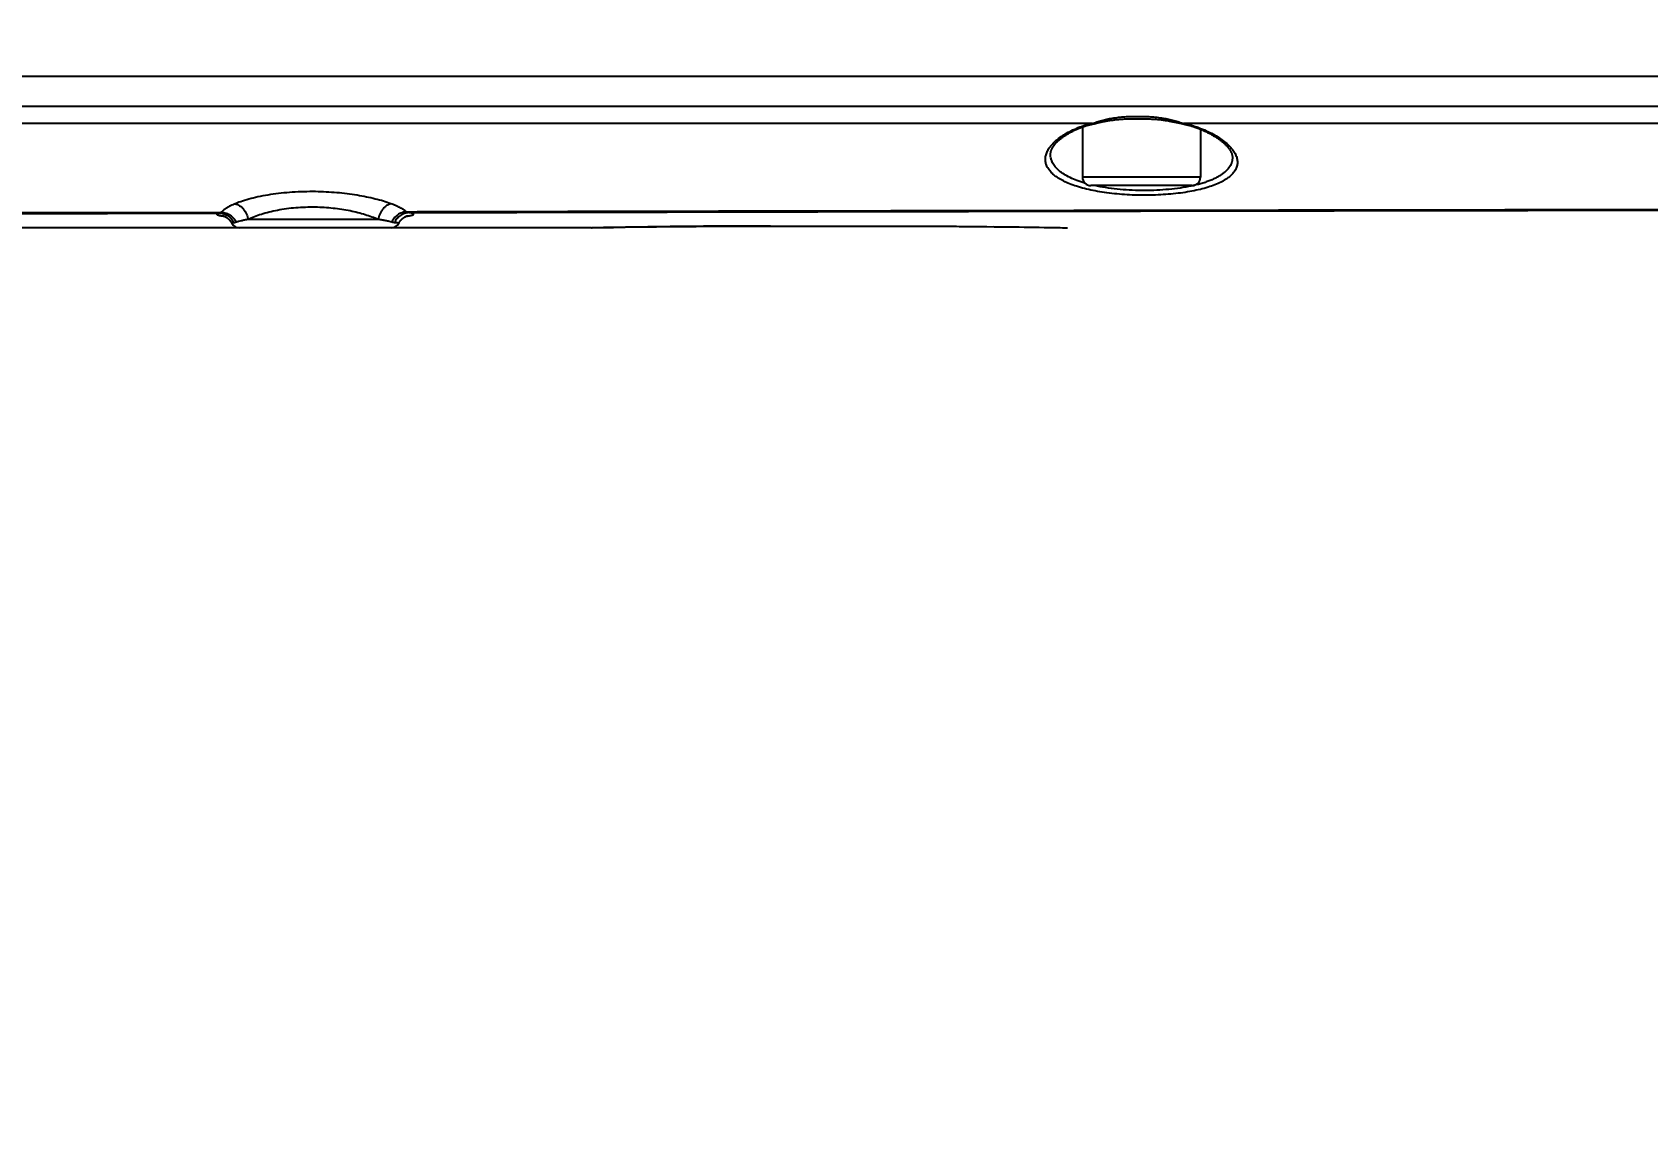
# Model space of a CAD drawing. Header units: millimetres. Extents: x 5828 to 6704, y 123 to 421.
# Drawn here: x 6527.864 to 6532.654, y 208.548 to 211.772 of the extents above; entities that cross this region are included whole.
import ezdxf

# ---------------------------------------------------------------- set-up
doc = ezdxf.new("R2010")
doc.units = ezdxf.units.MM
for name, color, linetype in [('外形图', 7, 'Continuous'), ('尺寸标注', 7, 'Continuous'), ('运动范围', 7, 'Continuous')]:
    doc.layers.add(name, color=color, linetype=linetype)
doc.styles.add('微软雅黑', font='msyh.ttc', dxfattribs={"height": 1.5})
doc.dimstyles.new('尺寸标注_1_20比例', dxfattribs={"dimtxt": 1.5, "dimasz": 1.25, "dimexe": 0.5, "dimexo": 0.4, "dimgap": 0.5, "dimtad": 1, "dimdec": 1, "dimlfac": 20, "dimdsep": 46, "dimtxsty": '微软雅黑', "dimcen": 0.09, "dimadec": 0, "dimazin": 0, "dimtp": 0.01, "dimtm": 0.01, "dimtfac": 1, "dimtdec": 1, "dimtofl": 0, "dimtmove": 0, "dimatfit": 3, "dimfxl": 1, "dimtolj": 1, "dimarcsym": 0})

# ---------------------------------------------------------------- blocks, each defined once
blk = doc.blocks.new('*D1146')
at = {"layer": 'Defpoints', "color": 0}
for p in [(6488.2514, 214.3423), (6559.4529, 214.3423), (6635.7237, 214.3423), (6618.6004, 203.913), (6564.9841, 201.5194)]:
    blk.add_point(p, dxfattribs=at)
at = {"layer": '尺寸标注', "color": 0, "lineweight": -2}
blk.add_arc((6559.4529, 214.3423), 13.965, 185.13022, 344.86978, dxfattribs=at)
at = {"layer": '尺寸标注', "color": 0}
for points in [[(6545.7519, 213.1029), (6545.3356, 213.0842), (6545.4878, 214.3423)], [(6573.1371, 210.6519), (6572.7305, 210.7426), (6573.2057, 211.9173)]]:
    blk.add_solid(points, dxfattribs=at)
at = {"layer": '尺寸标注', "color": 0, "insert": (6555.4094, 202.3101), "char_height": 1.5, "attachment_point": 5, "rotation": 341.4248, "style": '微软雅黑'}
blk.add_mtext('\\A1;{\\fAlibaba PuHuiTi 3.0 55 Regular|b0|i0|c134|p18;+\\A1;170%%d}', dxfattribs=at)

msp = doc.modelspace()

# ---------------------------------------------------------------- linework, layer by layer
at = {"layer": '外形图', "linetype": 'ByBlock'}
for p, q in [((6525.2438, 211.6423), (6539.6504, 211.6423)), ((6531.2462, 211.5069), (6531.2513, 211.5059)), ((6531.2513, 211.5059), (6531.2562, 211.5048)), ((6531.2562, 211.5048), (6531.271, 211.5015)), ((6531.271, 211.5015), (6531.2782, 211.5)), ((6530.9779, 211.4915), (6530.9779, 211.3423)), ((6531.3279, 211.4846), (6531.3279, 211.3423)), ((6531.3279, 211.3423), (6530.9779, 211.3423)), ((6531.3029, 211.3173), (6531.0029, 211.3173)), ((6527.455, 211.2333), (6528.4178, 211.2358)), ((6527.4587, 211.2364), (6528.4248, 211.2388)), ((6528.8891, 211.2169), (6528.5041, 211.2169)), ((6528.4774, 211.1923), (6527.455, 211.1923)), ((6528.9283, 211.1923), (6528.4774, 211.1923)), ((6529.5219, 211.1923), (6528.9283, 211.1923)), ((6529.5219, 211.1923), (6529.524, 211.1923)), ((6529.5242, 211.1923), (6529.5871, 211.1934)), ((6529.585, 211.1934), (6529.6218, 211.194)), ((6529.6075, 211.1938), (6529.68, 211.1948)), ((6529.68, 211.1948), (6529.7147, 211.1953)), ((6529.7147, 211.1953), (6529.747, 211.1956)), ((6529.7406, 211.1956), (6529.7963, 211.1961)), ((6529.7963, 211.1961), (6529.8327, 211.1964)), ((6529.8327, 211.1964), (6529.8649, 211.1967)), ((6529.8649, 211.1967), (6529.9034, 211.1969)), ((6529.9034, 211.1969), (6529.9372, 211.1971)), ((6529.9372, 211.1971), (6529.9717, 211.1972)), ((6529.9717, 211.1972), (6530.0065, 211.1973)), ((6530.0065, 211.1973), (6530.0413, 211.1973)), ((6530.0413, 211.1973), (6530.4086, 211.1973)), ((6530.4086, 211.1973), (6530.4434, 211.1973)), ((6530.4434, 211.1973), (6530.4783, 211.1972)), ((6530.4783, 211.1972), (6530.5128, 211.1971)), ((6530.5128, 211.1971), (6530.5468, 211.1969)), ((6530.5467, 211.1969), (6530.5853, 211.1967)), ((6530.5799, 211.1967), (6530.6124, 211.1965)), ((6530.6124, 211.1965), (6530.6493, 211.1962)), ((6530.644, 211.1963), (6530.6797, 211.1959)), ((6530.6746, 211.196), (6530.6776, 211.196)), ((6530.6797, 211.1959), (6530.7182, 211.1955)), ((6530.7151, 211.1956), (6530.75, 211.1952)), ((6530.7456, 211.1952), (6530.7799, 211.1948)), ((6530.7757, 211.1948), (6530.811, 211.1943)), ((6530.811, 211.1943), (6530.8423, 211.1939)), ((6530.8423, 211.1939), (6530.8946, 211.193)), ((6530.9122, 211.1927), (6530.9315, 211.1923)), ((6530.9317, 211.1923), (6530.9339, 211.1923))]:
    msp.add_line(p, q, dxfattribs=at)
for points in [[(6530.9711, 211.4889), (6530.9724, 211.4894), (6530.9739, 211.49), (6530.9754, 211.4906), (6530.9769, 211.4911), (6530.9785, 211.4917), (6530.9801, 211.4923), (6530.9818, 211.4928), (6530.9835, 211.4934), (6530.9853, 211.494), (6530.9871, 211.4945), (6530.989, 211.4951), (6530.9909, 211.4956), (6530.9928, 211.4962), (6530.9948, 211.4968), (6530.9969, 211.4973), (6530.999, 211.4979), (6531.0011, 211.4984), (6531.0033, 211.4989), (6531.0055, 211.4995), (6531.0078, 211.5)], [(6531.0078, 211.5), (6531.0124, 211.501), (6531.027, 211.5043)], [(6531.027, 211.5043), (6531.0319, 211.5054), (6531.0344, 211.506), (6531.0368, 211.5065), (6531.0393, 211.507), (6531.0419, 211.5075), (6531.0445, 211.508), (6531.0471, 211.5086), (6531.0499, 211.509), (6531.0526, 211.5095), (6531.0555, 211.51), (6531.0583, 211.5105), (6531.0613, 211.5109), (6531.0643, 211.5114), (6531.0675, 211.5118), (6531.0707, 211.5122), (6531.0741, 211.5126), (6531.0776, 211.513), (6531.0814, 211.5133), (6531.0853, 211.5137), (6531.0894, 211.514), (6531.0938, 211.5143), (6531.0982, 211.5146), (6531.1029, 211.5149), (6531.1077, 211.5151), (6531.1128, 211.5153), (6531.118, 211.5155), (6531.1235, 211.5156), (6531.1291, 211.5157), (6531.1349, 211.5158), (6531.1406, 211.5158), (6531.1464, 211.5158), (6531.152, 211.5157), (6531.1576, 211.5157), (6531.1631, 211.5155), (6531.1683, 211.5154), (6531.1734, 211.5152), (6531.1783, 211.515), (6531.183, 211.5148), (6531.1875, 211.5145), (6531.1919, 211.5143), (6531.1961, 211.5139), (6531.2002, 211.5136), (6531.204, 211.5133), (6531.2078, 211.5129), (6531.2113, 211.5125), (6531.2148, 211.5121), (6531.218, 211.5117), (6531.2212, 211.5112), (6531.2242, 211.5108), (6531.2271, 211.5104), (6531.23, 211.5099), (6531.2329, 211.5094), (6531.2356, 211.5089), (6531.2384, 211.5084), (6531.241, 211.5079), (6531.2437, 211.5074), (6531.2462, 211.5069)], [(6531.2782, 211.5), (6531.2805, 211.4995), (6531.2829, 211.4989), (6531.2852, 211.4984), (6531.2874, 211.4978), (6531.2896, 211.4973), (6531.2918, 211.4967), (6531.2939, 211.4962), (6531.296, 211.4956), (6531.298, 211.4951), (6531.3, 211.4945), (6531.3019, 211.4939), (6531.3038, 211.4933), (6531.3056, 211.4928), (6531.3074, 211.4922), (6531.3092, 211.4916), (6531.3109, 211.491), (6531.3126, 211.4905), (6531.3142, 211.4899), (6531.3157, 211.4893), (6531.3172, 211.4888)], [(6530.8832, 211.4097), (6530.8833, 211.411), (6530.8834, 211.4123), (6530.8835, 211.4136), (6530.8837, 211.415), (6530.884, 211.4163), (6530.8843, 211.4176), (6530.8846, 211.4188), (6530.885, 211.4201), (6530.8854, 211.4214), (6530.8859, 211.4227), (6530.8864, 211.4239), (6530.887, 211.4252), (6530.8875, 211.4265), (6530.8882, 211.4278), (6530.8889, 211.429), (6530.8896, 211.4303), (6530.8903, 211.4316), (6530.8911, 211.4328), (6530.892, 211.4341), (6530.8928, 211.4354), (6530.8938, 211.4367), (6530.8947, 211.4379), (6530.8957, 211.4392), (6530.8968, 211.4405), (6530.8979, 211.4418), (6530.899, 211.4431), (6530.9002, 211.4444), (6530.9014, 211.4457), (6530.9027, 211.447), (6530.904, 211.4483), (6530.9053, 211.4495), (6530.9067, 211.4508), (6530.9081, 211.4521), (6530.9096, 211.4534), (6530.9111, 211.4547), (6530.9127, 211.456), (6530.9143, 211.4573), (6530.9159, 211.4585), (6530.9176, 211.4598), (6530.9193, 211.4611), (6530.921, 211.4623), (6530.9228, 211.4636), (6530.9247, 211.4648), (6530.9265, 211.4661), (6530.9284, 211.4673), (6530.9304, 211.4685), (6530.9324, 211.4698), (6530.9344, 211.471), (6530.9364, 211.4722), (6530.9385, 211.4734), (6530.9406, 211.4746), (6530.9428, 211.4757), (6530.945, 211.4769), (6530.9472, 211.4781), (6530.9495, 211.4792), (6530.9517, 211.4803), (6530.9541, 211.4814), (6530.9564, 211.4826), (6530.9588, 211.4836), (6530.9612, 211.4847), (6530.9636, 211.4858), (6530.9661, 211.4868), (6530.9686, 211.4879), (6530.9711, 211.4889)], [(6531.3172, 211.4888), (6531.3199, 211.4877), (6531.3226, 211.4867), (6531.3253, 211.4856), (6531.328, 211.4845), (6531.3307, 211.4834), (6531.3333, 211.4823), (6531.3359, 211.4812), (6531.3385, 211.48), (6531.341, 211.4789), (6531.3435, 211.4777), (6531.346, 211.4765), (6531.3484, 211.4753), (6531.3508, 211.4741), (6531.3532, 211.4729), (6531.3556, 211.4717), (6531.3579, 211.4704), (6531.3602, 211.4692), (6531.3624, 211.4679), (6531.3646, 211.4667), (6531.3668, 211.4654), (6531.3689, 211.4641), (6531.371, 211.4628), (6531.3731, 211.4616), (6531.3751, 211.4603), (6531.3771, 211.459), (6531.3791, 211.4576), (6531.381, 211.4563), (6531.3829, 211.455), (6531.3847, 211.4537), (6531.3865, 211.4524), (6531.3882, 211.451), (6531.3899, 211.4497), (6531.3916, 211.4484), (6531.3932, 211.447), (6531.3948, 211.4457), (6531.3963, 211.4444), (6531.3978, 211.443), (6531.3992, 211.4417), (6531.4006, 211.4404), (6531.402, 211.439), (6531.4033, 211.4377), (6531.4046, 211.4364), (6531.4058, 211.4351), (6531.407, 211.4338), (6531.4081, 211.4324), (6531.4092, 211.4311), (6531.4103, 211.4298), (6531.4113, 211.4285), (6531.4122, 211.4273), (6531.4132, 211.426), (6531.414, 211.4247), (6531.4149, 211.4234), (6531.4157, 211.4222), (6531.4164, 211.4209), (6531.4171, 211.4196), (6531.4178, 211.4184), (6531.4184, 211.4171), (6531.419, 211.4159), (6531.4195, 211.4147), (6531.42, 211.4134), (6531.4205, 211.4122), (6531.4209, 211.411), (6531.4213, 211.4097), (6531.4216, 211.4085), (6531.4219, 211.4072), (6531.4221, 211.406), (6531.4223, 211.4047), (6531.4225, 211.4035), (6531.4226, 211.4022), (6531.4226, 211.401)], [(6528.4291, 211.228), (6528.4291, 211.228), (6528.4291, 211.228), (6528.4292, 211.228), (6528.4292, 211.2279), (6528.4293, 211.2279), (6528.4294, 211.2279), (6528.4296, 211.2279), (6528.4297, 211.2278), (6528.4299, 211.2278), (6528.43, 211.2277), (6528.4302, 211.2276), (6528.4304, 211.2276), (6528.4307, 211.2275), (6528.4309, 211.2274), (6528.4311, 211.2273), (6528.4314, 211.2272), (6528.4316, 211.2271), (6528.4319, 211.227), (6528.4322, 211.2269), (6528.4325, 211.2268), (6528.4328, 211.2267), (6528.4331, 211.2265), (6528.4334, 211.2264), (6528.4337, 211.2263), (6528.4341, 211.2261), (6528.4344, 211.226), (6528.4347, 211.2258), (6528.4351, 211.2256), (6528.4355, 211.2254), (6528.4358, 211.2252), (6528.4362, 211.225), (6528.4366, 211.2248), (6528.437, 211.2246), (6528.4374, 211.2244), (6528.4378, 211.2241), (6528.4382, 211.2239), (6528.4386, 211.2236), (6528.4391, 211.2233), (6528.4395, 211.2231), (6528.44, 211.2228), (6528.4404, 211.2224), (6528.4409, 211.2221), (6528.4413, 211.2218), (6528.4418, 211.2214), (6528.4423, 211.221), (6528.4428, 211.2207), (6528.4433, 211.2202), (6528.4438, 211.2198), (6528.4444, 211.2194), (6528.4449, 211.2189), (6528.4454, 211.2184), (6528.4459, 211.2179), (6528.4465, 211.2174), (6528.447, 211.2169), (6528.4476, 211.2163), (6528.4481, 211.2157), (6528.4487, 211.2151), (6528.4492, 211.2145), (6528.4498, 211.2139), (6528.4503, 211.2132), (6528.4509, 211.2125), (6528.4514, 211.2118), (6528.4519, 211.2111), (6528.4525, 211.2103), (6528.453, 211.2096), (6528.4535, 211.2088), (6528.454, 211.208), (6528.4544, 211.2072), (6528.4549, 211.2064), (6528.4554, 211.2056)], [(6528.9504, 211.2056), (6528.9508, 211.2064), (6528.9513, 211.2072), (6528.9517, 211.208), (6528.9522, 211.2088), (6528.9527, 211.2096), (6528.9533, 211.2103), (6528.9538, 211.2111), (6528.9543, 211.2118), (6528.9548, 211.2125), (6528.9554, 211.2132), (6528.9559, 211.2138), (6528.9565, 211.2145), (6528.957, 211.2151), (6528.9576, 211.2157), (6528.9581, 211.2163), (6528.9587, 211.2169), (6528.9592, 211.2174), (6528.9598, 211.2179), (6528.9603, 211.2184), (6528.9608, 211.2189), (6528.9613, 211.2194), (6528.9619, 211.2198), (6528.9624, 211.2202), (6528.9629, 211.2206), (6528.9634, 211.221), (6528.9639, 211.2214), (6528.9644, 211.2218), (6528.9648, 211.2221), (6528.9653, 211.2224), (6528.9658, 211.2228), (6528.9662, 211.2231), (6528.9667, 211.2233), (6528.9671, 211.2236), (6528.9675, 211.2239), (6528.9679, 211.2241), (6528.9683, 211.2244), (6528.9687, 211.2246), (6528.9691, 211.2248), (6528.9695, 211.225), (6528.9699, 211.2252), (6528.9703, 211.2254), (6528.9706, 211.2256), (6528.971, 211.2258), (6528.9713, 211.226), (6528.9717, 211.2261), (6528.972, 211.2263), (6528.9723, 211.2264), (6528.9726, 211.2266), (6528.9729, 211.2267), (6528.9732, 211.2268), (6528.9735, 211.2269), (6528.9738, 211.227), (6528.9741, 211.2271), (6528.9743, 211.2272), (6528.9746, 211.2273), (6528.9748, 211.2274), (6528.9751, 211.2275), (6528.9753, 211.2276), (6528.9755, 211.2276), (6528.9757, 211.2277), (6528.9759, 211.2278), (6528.976, 211.2278), (6528.9762, 211.2279), (6528.9763, 211.2279), (6528.9764, 211.2279), (6528.9765, 211.2279), (6528.9765, 211.228), (6528.9766, 211.228), (6528.9766, 211.228)], [(6530.8946, 211.193), (6530.9044, 211.1928), (6530.9051, 211.1928), (6530.9057, 211.1928), (6530.9064, 211.1928), (6530.907, 211.1928), (6530.9077, 211.1928)], [(6530.9077, 211.1928), (6530.9106, 211.1927), (6530.9111, 211.1927), (6530.9116, 211.1927), (6530.9122, 211.1927)]]:
    msp.add_lwpolyline(points, dxfattribs=at)
for centre, radius, start, end in [((6531.0029, 211.3423), 0.025, 180, 270), ((6531.3029, 211.3423), 0.025, 270, 0), ((6528.4774, 211.2173), 0.025, 208.0021, 270), ((6528.9283, 211.2173), 0.025, 270, 331.9977), ((6530.0529, 183.1051), 28.0922, 90.00004, 91.07869)]:
    msp.add_arc(centre, radius, start, end, dxfattribs=at)
for points, knots in [([(6537.1463, 211.5688), (6537.1212, 211.5669), (6537.0835, 211.5643), (6537.0331, 211.5614), (6536.9828, 211.5589), (6536.9198, 211.5565), (6536.8443, 211.5544), (6536.7687, 211.5531), (6536.6931, 211.5523), (6536.6175, 211.5519), (6536.5419, 211.5517), (6536.4663, 211.5518), (6536.3907, 211.5519), (6536.3151, 211.552), (6536.2394, 211.5521), (6536.1638, 211.5521), (6536.063, 211.552), (6535.937, 211.5519), (6535.7858, 211.5519), (6535.6346, 211.552), (6535.4834, 211.552), (6535.3322, 211.552), (6535.181, 211.5519), (6534.9794, 211.5519), (6534.7275, 211.5519), (6534.4251, 211.5519), (6534.0219, 211.5519), (6533.518, 211.5519), (6532.9134, 211.5519), (6532.3088, 211.5519), (6531.7043, 211.5519), (6531.0999, 211.5519), (6530.4955, 211.5518), (6529.8913, 211.5518), (6529.2872, 211.5518), (6528.6833, 211.5517), (6528.0795, 211.5517), (6527.6771, 211.5516), (6527.4759, 211.5515)], [0, 0, 0, 0, 0.007818, 0.011727, 0.015636, 0.023453, 0.031271, 0.039089, 0.046907, 0.054725, 0.062542, 0.07036, 0.078178, 0.085996, 0.093813, 0.101631, 0.109449, 0.125084, 0.140719, 0.156354, 0.171988, 0.187623, 0.203257, 0.218891, 0.250159, 0.281425, 0.312691, 0.375219, 0.437742, 0.500259, 0.562768, 0.625269, 0.687759, 0.750238, 0.812704, 0.875154, 0.937587, 1, 1, 1, 1]), ([(6531.0066, 211.5017), (6530.7124, 211.5017), (6530.1242, 211.5016), (6529.389, 211.5015), (6528.8744, 211.5014), (6528.5804, 211.5013), (6528.36, 211.5013), (6528.1395, 211.5012), (6527.8457, 211.5011), (6527.6253, 211.5009), (6527.4784, 211.5008)], [0, 0, 0, 0, 0.250126, 0.500178, 0.625172, 0.68766, 0.750141, 0.812617, 0.875085, 1, 1, 1, 1]), ([(6530.9652, 211.4893), (6530.9683, 211.4906), (6530.9749, 211.493), (6530.9886, 211.4974), (6530.9993, 211.5001), (6531.0066, 211.5017)], [0, 0, 0, 0, 0.23534, 0.481493, 1, 1, 1, 1]), ([(6531.0066, 211.5017), (6531.0112, 211.5031), (6531.0183, 211.5053), (6531.0278, 211.5082), (6531.0352, 211.5103), (6531.0428, 211.5123), (6531.0506, 211.5142), (6531.0584, 211.5159), (6531.0637, 211.5169), (6531.0664, 211.5173)], [0, 0, 0, 0, 0.235017, 0.35747, 0.482569, 0.609815, 0.738713, 0.868877, 1, 1, 1, 1]), ([(6531.0066, 211.5017), (6531.0069, 211.5015), (6531.0075, 211.5011), (6531.0084, 211.5006), (6531.0092, 211.5004), (6531.0098, 211.5004), (6531.0101, 211.5005)], [0, 0, 0, 0, 0.291493, 0.549965, 0.78234, 1, 1, 1, 1]), ([(6531.0664, 211.5173), (6531.0726, 211.5184), (6531.085, 211.5201), (6531.1038, 211.5217), (6531.1227, 211.5225), (6531.1416, 211.5227), (6531.1606, 211.5225), (6531.1795, 211.5217), (6531.1984, 211.5201), (6531.211, 211.5184), (6531.2172, 211.5173)], [0, 0, 0, 0, 0.123999, 0.248716, 0.37376, 0.498962, 0.624254, 0.749601, 0.874929, 1, 1, 1, 1]), ([(6531.2172, 211.5173), (6531.2199, 211.5169), (6531.2253, 211.5159), (6531.2359, 211.5137), (6531.2463, 211.5111), (6531.2566, 211.5082), (6531.2664, 211.5053), (6531.2738, 211.5031), (6531.2786, 211.5017)], [0, 0, 0, 0, 0.129508, 0.258429, 0.513358, 0.638612, 0.761778, 1, 1, 1, 1]), ([(6531.2786, 211.5017), (6531.2784, 211.5015), (6531.2779, 211.5011), (6531.2772, 211.5007), (6531.2765, 211.5004), (6531.276, 211.5005), (6531.2758, 211.5005)], [0, 0, 0, 0, 0.30356, 0.565064, 0.792423, 1, 1, 1, 1]), ([(6537.1504, 211.5187), (6537.1198, 211.5166), (6537.0588, 211.5127), (6536.9366, 211.5069), (6536.8142, 211.5037), (6536.6919, 211.5023), (6536.6001, 211.5019), (6536.5236, 211.5019), (6536.4624, 211.502), (6536.4012, 211.502), (6536.3248, 211.5021), (6536.233, 211.5021), (6536.1412, 211.502), (6536.0495, 211.502), (6535.9577, 211.502), (6535.8659, 211.502), (6535.7741, 211.502), (6535.6518, 211.502), (6535.4988, 211.502), (6535.3153, 211.502), (6535.1318, 211.5019), (6534.8871, 211.5019), (6534.5812, 211.5019), (6534.2142, 211.5019), (6533.8472, 211.5018), (6533.3578, 211.5018), (6532.7462, 211.5018), (6532.0124, 211.5018), (6531.5232, 211.5017), (6531.2786, 211.5017)], [0, 0, 0, 0, 0.015628, 0.031257, 0.062514, 0.078143, 0.093771, 0.1094, 0.117214, 0.125028, 0.140657, 0.156285, 0.171913, 0.187542, 0.20317, 0.218798, 0.234426, 0.250054, 0.281309, 0.312565, 0.343819, 0.375073, 0.43758, 0.500085, 0.562587, 0.625086, 0.750075, 0.875047, 1, 1, 1, 1]), ([(6531.2786, 211.5017), (6531.2862, 211.5001), (6531.2975, 211.4974), (6531.312, 211.493), (6531.3189, 211.4906), (6531.3222, 211.4893)], [0, 0, 0, 0, 0.515742, 0.762569, 1, 1, 1, 1]), ([(6530.9395, 211.3229), (6530.9334, 211.3253), (6530.9246, 211.3293), (6530.9135, 211.3352), (6530.9039, 211.341), (6530.8952, 211.3473), (6530.8876, 211.354), (6530.8814, 211.3606), (6530.8762, 211.3677), (6530.8723, 211.375), (6530.8702, 211.3805), (6530.8688, 211.3861), (6530.868, 211.3918), (6530.8679, 211.3975), (6530.8685, 211.4033), (6530.8698, 211.409), (6530.8725, 211.4169), (6530.8776, 211.4268), (6530.8862, 211.4383), (6530.8973, 211.4495), (6530.9108, 211.4604), (6530.9268, 211.4708), (6530.9451, 211.4807), (6530.9583, 211.4865), (6530.9652, 211.4893)], [0, 0, 0, 0, 0.078881, 0.115497, 0.150242, 0.214278, 0.243766, 0.271705, 0.323476, 0.347747, 0.371228, 0.394174, 0.416857, 0.439556, 0.462543, 0.486073, 0.510378, 0.562041, 0.618872, 0.681714, 0.751083, 0.827238, 0.910245, 1, 1, 1, 1]), ([(6531.3222, 211.4893), (6531.3299, 211.4864), (6531.3446, 211.4804), (6531.3651, 211.4702), (6531.3832, 211.4594), (6531.3989, 211.4482), (6531.4121, 211.4367), (6531.4227, 211.4249), (6531.4305, 211.413), (6531.4349, 211.4028), (6531.4368, 211.3948), (6531.4375, 211.389), (6531.4374, 211.3832), (6531.4367, 211.3776), (6531.4352, 211.372), (6531.4329, 211.3665), (6531.4299, 211.3611), (6531.4262, 211.3558), (6531.4217, 211.3507), (6531.4166, 211.3458), (6531.4107, 211.341), (6531.4041, 211.3363), (6531.3968, 211.3319), (6531.3858, 211.326), (6531.3704, 211.3192), (6531.3499, 211.3121), (6531.327, 211.3059), (6531.3021, 211.3005), (6531.2753, 211.2961), (6531.2469, 211.2927), (6531.2174, 211.2903), (6531.1871, 211.2889), (6531.1563, 211.2886), (6531.1255, 211.2893), (6531.095, 211.291), (6531.0653, 211.2938), (6531.0368, 211.2976), (6531.0097, 211.3024), (6530.9843, 211.3082), (6530.961, 211.3148), (6530.9464, 211.3201), (6530.9395, 211.3229)], [0, 0, 0, 0, 0.035109, 0.067771, 0.097881, 0.125389, 0.150311, 0.172741, 0.192884, 0.211104, 0.219674, 0.227992, 0.236162, 0.244298, 0.252516, 0.260934, 0.269659, 0.278791, 0.288415, 0.298607, 0.309424, 0.320911, 0.333098, 0.346009, 0.374052, 0.405063, 0.438921, 0.475433, 0.514299, 0.555154, 0.597572, 0.641076, 0.685161, 0.729303, 0.772981, 0.815688, 0.856951, 0.896343, 0.933497, 0.968121, 1, 1, 1, 1]), ([(6530.9652, 211.4893), (6530.9662, 211.4889), (6530.9677, 211.4884), (6530.9697, 211.4885), (6530.9706, 211.4887), (6530.9711, 211.4889)], [0, 0, 0, 0, 0.525422, 0.766478, 1, 1, 1, 1]), ([(6531.3222, 211.4893), (6531.3218, 211.4891), (6531.321, 211.4887), (6531.3197, 211.4884), (6531.3184, 211.4884), (6531.3176, 211.4886), (6531.3172, 211.4888)], [0, 0, 0, 0, 0.276164, 0.531194, 0.770035, 1, 1, 1, 1]), ([(6530.985, 211.3247), (6530.9771, 211.327), (6530.9622, 211.3319), (6530.9415, 211.3406), (6530.9237, 211.3502), (6530.9111, 211.3592), (6530.9027, 211.3669), (6530.8974, 211.3726), (6530.8929, 211.3785), (6530.8893, 211.3845), (6530.8865, 211.3907), (6530.8845, 211.3969), (6530.8834, 211.4033), (6530.8832, 211.4076), (6530.8832, 211.4097)], [0, 0, 0, 0, 0.174116, 0.33252, 0.474889, 0.601723, 0.659771, 0.714563, 0.766461, 0.8159, 0.863381, 0.909475, 0.954802, 1, 1, 1, 1]), ([(6531.4226, 211.401), (6531.4227, 211.3986), (6531.4224, 211.3939), (6531.4209, 211.3869), (6531.4183, 211.38), (6531.4133, 211.3709), (6531.4061, 211.3624), (6531.3972, 211.3547), (6531.3893, 211.349), (6531.3804, 211.3435), (6531.3705, 211.3384), (6531.3595, 211.3335), (6531.3477, 211.329), (6531.335, 211.3247), (6531.3164, 211.3195), (6531.2913, 211.3138), (6531.2592, 211.3087), (6531.225, 211.3051), (6531.1894, 211.303), (6531.1531, 211.3026), (6531.1168, 211.3037), (6531.0812, 211.3065), (6531.0471, 211.3109), (6531.025, 211.3149), (6531.0144, 211.3173)], [0, 0, 0, 0, 0.015793, 0.031623, 0.047805, 0.064643, 0.101276, 0.121546, 0.1433, 0.166641, 0.19163, 0.218296, 0.24664, 0.276638, 0.308238, 0.375927, 0.448907, 0.526099, 0.606218, 0.687839, 0.769469, 0.849619, 0.926881, 1, 1, 1, 1]), ([(6528.4651, 211.2636), (6528.4606, 211.2618), (6528.4541, 211.259), (6528.446, 211.2548), (6528.4406, 211.2517), (6528.4358, 211.2486), (6528.4316, 211.2454), (6528.4279, 211.2422), (6528.4258, 211.2399), (6528.4248, 211.2388)], [0, 0, 0, 0, 0.304289, 0.443198, 0.572967, 0.693471, 0.804688, 0.906751, 1, 1, 1, 1]), ([(6528.7036, 211.2994), (6528.692, 211.2995), (6528.669, 211.2994), (6528.635, 211.2979), (6528.6019, 211.295), (6528.5702, 211.2908), (6528.5405, 211.2855), (6528.5129, 211.2792), (6528.4879, 211.2721), (6528.4723, 211.2665), (6528.4651, 211.2636)], [0, 0, 0, 0, 0.14302, 0.284163, 0.421606, 0.553653, 0.678771, 0.795601, 0.902992, 1, 1, 1, 1]), ([(6528.4651, 211.2636), (6528.4674, 211.2631), (6528.4721, 211.2615), (6528.4787, 211.2579), (6528.4849, 211.2531), (6528.4925, 211.2452), (6528.4999, 211.2332), (6528.5032, 211.2224), (6528.5041, 211.2169)], [0, 0, 0, 0, 0.112, 0.229028, 0.350983, 0.477241, 0.737678, 1, 1, 1, 1]), ([(6528.9268, 211.2637), (6528.9196, 211.2663), (6528.9043, 211.2713), (6528.8802, 211.2779), (6528.8541, 211.2838), (6528.8262, 211.2889), (6528.7969, 211.2931), (6528.7664, 211.2964), (6528.7352, 211.2985), (6528.7141, 211.2992), (6528.7036, 211.2994)], [0, 0, 0, 0, 0.101648, 0.21209, 0.330441, 0.455657, 0.586562, 0.721868, 0.860177, 1, 1, 1, 1]), ([(6528.9268, 211.2637), (6528.9246, 211.2632), (6528.9202, 211.2616), (6528.9139, 211.258), (6528.9079, 211.2531), (6528.9025, 211.2473), (6528.8978, 211.2405), (6528.8926, 211.2306), (6528.8901, 211.2224), (6528.8891, 211.2169)], [0, 0, 0, 0, 0.108212, 0.222567, 0.343079, 0.469104, 0.599483, 0.732689, 1, 1, 1, 1]), ([(6528.9727, 211.24), (6528.9715, 211.2411), (6528.9687, 211.2433), (6528.9642, 211.2463), (6528.9592, 211.2494), (6528.9515, 211.2535), (6528.9408, 211.2584), (6528.9317, 211.262), (6528.9268, 211.2637)], [0, 0, 0, 0, 0.096611, 0.201536, 0.314768, 0.436221, 0.703004, 1, 1, 1, 1]), ([(6528.4178, 211.2358), (6528.4171, 211.2356), (6528.4158, 211.2353), (6528.4141, 211.2347), (6528.4128, 211.2341), (6528.4119, 211.2336), (6528.4114, 211.2332), (6528.4112, 211.2329), (6528.4111, 211.2326), (6528.4111, 211.2322), (6528.4113, 211.2318), (6528.4117, 211.2314), (6528.4123, 211.231), (6528.4133, 211.2305), (6528.4149, 211.23), (6528.4168, 211.2294), (6528.4191, 211.2289), (6528.4218, 211.2284), (6528.4249, 211.2279), (6528.4284, 211.2274), (6528.4309, 211.227), (6528.4322, 211.2269)], [0, 0, 0, 0, 0.073371, 0.133976, 0.182108, 0.218378, 0.232505, 0.244391, 0.25466, 0.264264, 0.285735, 0.299526, 0.31592, 0.357343, 0.411024, 0.477323, 0.556384, 0.648248, 0.752883, 0.870188, 1, 1, 1, 1]), ([(6528.4248, 211.2388), (6528.4237, 211.238), (6528.422, 211.237), (6528.4196, 211.2362), (6528.4184, 211.2359), (6528.4178, 211.2358)], [0, 0, 0, 0, 0.526961, 0.767925, 1, 1, 1, 1]), ([(6528.4178, 211.2358), (6528.4201, 211.2358), (6528.4247, 211.2354), (6528.4315, 211.2338), (6528.4379, 211.2313), (6528.444, 211.2279), (6528.4496, 211.2237), (6528.4545, 211.2187), (6528.4587, 211.2131), (6528.4609, 211.209), (6528.4619, 211.2068)], [0, 0, 0, 0, 0.123668, 0.247649, 0.37202, 0.496822, 0.622062, 0.747716, 0.873722, 1, 1, 1, 1]), ([(6528.4248, 211.2388), (6528.4271, 211.2386), (6528.4316, 211.2379), (6528.4383, 211.236), (6528.4447, 211.2332), (6528.4507, 211.2296), (6528.4562, 211.2253), (6528.461, 211.2202), (6528.4652, 211.2146), (6528.4674, 211.2105), (6528.4684, 211.2085)], [0, 0, 0, 0, 0.123487, 0.247903, 0.37305, 0.498669, 0.62447, 0.75015, 0.875414, 1, 1, 1, 1]), ([(6528.5041, 211.2169), (6528.5004, 211.2163), (6528.4934, 211.215), (6528.4836, 211.213), (6528.4765, 211.2111), (6528.4716, 211.2096), (6528.4694, 211.2088), (6528.4684, 211.2085)], [0, 0, 0, 0, 0.309273, 0.580425, 0.81123, 0.910954, 1, 1, 1, 1]), ([(6528.7029, 211.2531), (6528.6931, 211.2532), (6528.6738, 211.2531), (6528.6452, 211.2515), (6528.6175, 211.2486), (6528.5911, 211.2443), (6528.5663, 211.2389), (6528.5435, 211.2325), (6528.5229, 211.2253), (6528.5101, 211.2198), (6528.5041, 211.2169)], [0, 0, 0, 0, 0.143106, 0.284264, 0.421605, 0.55343, 0.678271, 0.79491, 0.90239, 1, 1, 1, 1]), ([(6528.8891, 211.2169), (6528.8831, 211.2195), (6528.8706, 211.2244), (6528.8506, 211.2311), (6528.8289, 211.2371), (6528.8057, 211.2423), (6528.7812, 211.2466), (6528.7557, 211.25), (6528.7295, 211.2522), (6528.7118, 211.2529), (6528.7029, 211.2531)], [0, 0, 0, 0, 0.102074, 0.212574, 0.330767, 0.455759, 0.586487, 0.721718, 0.86006, 1, 1, 1, 1]), ([(6528.9294, 211.2089), (6528.9268, 211.2096), (6528.921, 211.2111), (6528.9116, 211.2131), (6528.9008, 211.2151), (6528.8931, 211.2163), (6528.8891, 211.2169)], [0, 0, 0, 0, 0.200119, 0.434759, 0.702089, 1, 1, 1, 1]), ([(6528.9727, 211.24), (6528.9705, 211.2398), (6528.966, 211.2392), (6528.9594, 211.2372), (6528.953, 211.2343), (6528.9451, 211.2293), (6528.9364, 211.2212), (6528.9314, 211.2131), (6528.9294, 211.2089)], [0, 0, 0, 0, 0.121669, 0.244857, 0.369404, 0.495046, 0.747655, 1, 1, 1, 1]), ([(6528.9811, 211.2372), (6528.9788, 211.2372), (6528.9743, 211.2368), (6528.9676, 211.2351), (6528.9612, 211.2325), (6528.9552, 211.229), (6528.9498, 211.2246), (6528.945, 211.2195), (6528.9409, 211.2137), (6528.9387, 211.2095), (6528.9378, 211.2073)], [0, 0, 0, 0, 0.12244, 0.245423, 0.369128, 0.493666, 0.619082, 0.745349, 0.872372, 1, 1, 1, 1]), ([(6528.9727, 211.24), (6529.3133, 211.2408), (6529.9945, 211.2423), (6531.0164, 211.2442), (6532.0385, 211.2458), (6532.8903, 211.2469), (6533.5718, 211.2477), (6534.083, 211.2482), (6534.5942, 211.2487), (6535.0202, 211.2489), (6535.361, 211.2492), (6535.6166, 211.2493), (6535.8722, 211.2494), (6536.1279, 211.2495), (6536.3835, 211.2495), (6536.7243, 211.2496), (6536.9799, 211.2497), (6537.1504, 211.2499)], [0, 0, 0, 0, 0.124938, 0.249901, 0.374886, 0.499887, 0.562394, 0.624903, 0.687415, 0.749929, 0.781187, 0.812445, 0.843704, 0.874963, 0.906222, 0.937481, 1, 1, 1, 1]), ([(6528.9811, 211.2372), (6528.9797, 211.2374), (6528.9768, 211.2381), (6528.9741, 211.2393), (6528.9727, 211.24)], [0, 0, 0, 0, 0.480655, 1, 1, 1, 1]), ([(6528.9734, 211.2269), (6528.9749, 211.227), (6528.9777, 211.2274), (6528.9816, 211.228), (6528.985, 211.2286), (6528.9879, 211.2292), (6528.99, 211.2297), (6528.9914, 211.2302), (6528.9923, 211.2305), (6528.993, 211.2308), (6528.9936, 211.2311), (6528.9941, 211.2315), (6528.9944, 211.2318), (6528.9946, 211.2321), (6528.9946, 211.2325), (6528.9945, 211.2329), (6528.9943, 211.2332), (6528.9939, 211.2335), (6528.9934, 211.2339), (6528.9928, 211.2342), (6528.9917, 211.2347), (6528.9899, 211.2353), (6528.9875, 211.2359), (6528.9845, 211.2366), (6528.9823, 211.237), (6528.9811, 211.2372)], [0, 0, 0, 0, 0.120734, 0.227972, 0.321565, 0.401398, 0.467468, 0.495378, 0.519909, 0.541121, 0.559121, 0.574087, 0.58634, 0.596469, 0.605494, 0.614808, 0.625695, 0.638987, 0.655143, 0.674419, 0.696959, 0.752119, 0.820977, 0.903619, 1, 1, 1, 1]), ([(6528.9811, 211.2372), (6529.6616, 211.2389), (6530.6824, 211.2412), (6532.0436, 211.2436), (6533.0648, 211.2452), (6533.9158, 211.2462), (6534.5967, 211.2468), (6535.1074, 211.2472), (6535.6181, 211.2476), (6536.1289, 211.2478), (6536.6396, 211.2479), (6536.9801, 211.2479), (6537.1503, 211.248)], [0, 0, 0, 0, 0.249898, 0.374881, 0.499883, 0.624899, 0.687411, 0.749926, 0.812443, 0.874961, 0.93748, 1, 1, 1, 1]), ([(6528.4619, 211.2068), (6528.4614, 211.2068), (6528.4604, 211.2067), (6528.459, 211.2065), (6528.4578, 211.2064), (6528.457, 211.2062), (6528.4565, 211.2061), (6528.4561, 211.206), (6528.4559, 211.206), (6528.4557, 211.2059), (6528.4555, 211.2058), (6528.4554, 211.2057), (6528.4553, 211.2056), (6528.4553, 211.2056), (6528.4554, 211.2056)], [0, 0, 0, 0, 0.236066, 0.439857, 0.611185, 0.750012, 0.807273, 0.856472, 0.897675, 0.931006, 0.956709, 0.975347, 0.988447, 1, 1, 1, 1]), ([(6528.4684, 211.2085), (6528.4672, 211.208), (6528.4651, 211.2073), (6528.4629, 211.2069), (6528.4619, 211.2068)], [0, 0, 0, 0, 0.538221, 1, 1, 1, 1]), ([(6528.9378, 211.2073), (6528.9371, 211.2073), (6528.9343, 211.2076), (6528.9315, 211.2083), (6528.9294, 211.2089)], [0, 0, 0, 0, 0.230738, 1, 1, 1, 1]), ([(6528.9504, 211.2056), (6528.9504, 211.2056), (6528.9504, 211.2056), (6528.9504, 211.2057), (6528.9503, 211.2057), (6528.9502, 211.2058), (6528.95, 211.2059), (6528.9497, 211.206), (6528.9493, 211.2061), (6528.9488, 211.2062), (6528.9481, 211.2063), (6528.9474, 211.2064), (6528.9465, 211.2065), (6528.9452, 211.2067), (6528.9433, 211.2069), (6528.9407, 211.2071), (6528.9388, 211.2072), (6528.9378, 211.2073)], [0, 0, 0, 0, 0.004309, 0.008561, 0.013671, 0.020201, 0.038461, 0.064334, 0.098105, 0.139888, 0.189733, 0.247659, 0.313661, 0.38773, 0.559979, 0.764187, 1, 1, 1, 1]), ([(6530.4029, 211.1973), (6530.5223, 211.1973), (6530.6809, 211.1963), (6530.8571, 211.1937), (6530.914, 211.1927), (6530.9317, 211.1923)], [0, 0, 0, 0, 0.677524, 0.899619, 1, 1, 1, 1])]:
    msp.add_open_spline(points, degree=3, knots=knots, dxfattribs=at)
at = {"layer": '运动范围'}
msp.add_arc((6559.4529, 214.3423), 60.06, 10, 350, dxfattribs=at)

# ---------------------------------------------------------------- dimensions: what is measured, and where the dimension line sits
at = {"layer": '尺寸标注'}
dim = msp.add_angular_dim_2l(base=(6564.9841, 201.5194), line1=((6635.7237, 214.3423), (6488.2514, 214.3423)), line2=((6559.4529, 214.3423), (6618.6004, 203.913)), text='\\A1;{\\fAlibaba PuHuiTi 3.0 55 Regular|b0|i0|c134|p18;+<>}', dimstyle='尺寸标注_1_20比例', dxfattribs=at)
dim.commit()
dim.dimension.update_dxf_attribs({"geometry": '*D1146', "text_midpoint": (6555.0043, 201.1047), "dimtype": 162})

doc.saveas('drawing.dxf')
